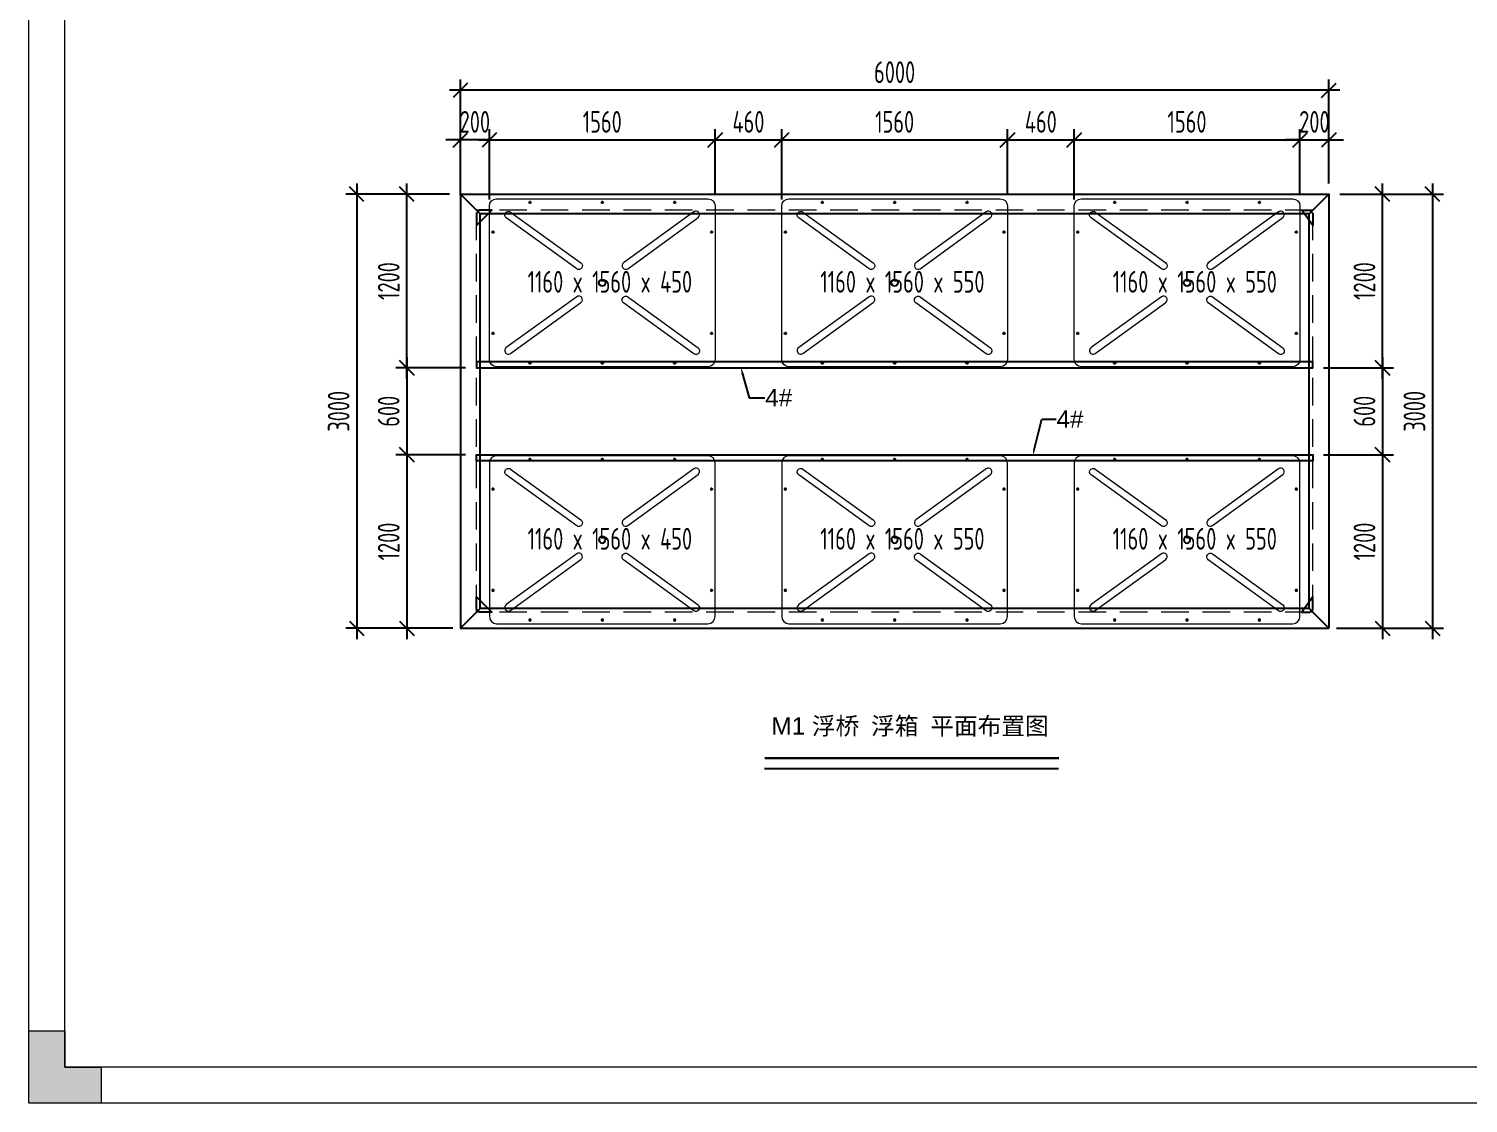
# Model space of a CAD drawing. Header units: millimetres. Extents: x 4 to 2106212, y -117026 to 198097.
# Drawn here: x 2057797 to 2067742, y 175267 to 182692 of the extents above; entities that cross this region are included whole.
import ezdxf
from ezdxf import colors
from ezdxf.entities.mleader import LeaderData, LeaderLine
from ezdxf.math import Vec2, Vec3

# ---------------------------------------------------------------- set-up
doc = ezdxf.new("R2010")
doc.units = ezdxf.units.MM
for name, pattern in [('CENTER', [0.6, 0.375, -0.075, 0.075, -0.075]), ('CENTER2', [28.575, 19.05, -3.175, 3.175, -3.175]), ('HIDDEN', [9.525, 6.35, -3.175])]:
    doc.linetypes.add(name, pattern=pattern)
for name, color, linetype in [('卡槽', 242, 'Continuous'), ('标注', 9, 'Continuous'), ('铝横梁', 220, 'Continuous')]:
    doc.layers.add(name, color=color, linetype=linetype)
for name, color, linetype, lineweight in [('图框', 7, 'Continuous', 13), ('文本', 3, 'Continuous', 13), ('浮箱', 160, 'Continuous', 20), ('虚线', 1, 'CENTER2', 0)]:
    doc.layers.add(name, color=color, linetype=linetype, lineweight=lineweight)
doc.styles.add('Arial', font='arial.ttf')
doc.styles.add('hztxt', font='ros1.shx', dxfattribs={"width": 0.8, "bigfont": 'hztxt.shx'})
doc.dimstyles.new('DIM-50', dxfattribs={"dimscale": 50, "dimtxt": 3, "dimasz": 2, "dimexe": 1.5, "dimexo": 1.5, "dimgap": 1, "dimtad": 1, "dimdec": 1, "dimdsep": 46, "dimtxsty": 'hztxt', "dimblk": 'OBLIQUE', "dimcen": 0, "dimdle": 1.5, "dimclrd": 9, "dimclre": 9, "dimclrt": 2, "dimadec": 1, "dimazin": 0, "dimtfac": 1, "dimtdec": 1, "dimtix": 1, "dimtmove": 2, "dimatfit": 3, "dimldrblk": 'OBLIQUE', "dimfxl": 15, "dimtolj": 1, "dimtzin": 0, "dimarcsym": 1})

# ---------------------------------------------------------------- blocks, each defined once
blk = doc.blocks.new('GW-TK')
at = {"layer": '图框', "linetype": 'Continuous', "lineweight": 0}
h = blk.add_hatch(color=256, dxfattribs=at)
h.dxf.hatch_style = 1
h.paths.add_polyline_path([(927193.56, 464418.01), (927193.56, 464423.01), (927188.55, 464423.01), (927188.55, 464428.01), (927183.55, 464428.01), (927183.55, 464418.01)])
at = {"layer": '图框'}
for points in [[(927183.55, 464715.01), (927603.55, 464715.01), (927603.55, 464418.01), (927183.55, 464418.01)], [(927188.55, 464710.01), (927598.55, 464710.01), (927598.55, 464423.01), (927188.55, 464423.01)]]:
    blk.add_lwpolyline(points, close=True, dxfattribs=at)
at = {"layer": '图框', "linetype": 'Continuous', "lineweight": 0}
blk.add_lwpolyline([(927188.55, 464428.01), (927188.55, 464423.01), (927193.56, 464423.01), (927193.56, 464418.01), (927183.55, 464418.01), (927183.55, 464428.01)], close=True, dxfattribs=at)
blk = doc.blocks.new('_Oblique')
at = {"color": 0, "linetype": 'ByBlock', "lineweight": -2}
blk.add_line((-0.5, -0.5), (0.5, 0.5), dxfattribs=at)
blk = doc.blocks.new('*D2372')
at = {"layer": 'Defpoints', "color": 0, "transparency": 16777216}
for p in [(2060779.4, 182267), (2060779.4, 181549, 0), (2066779.4, 181549)]:
    blk.add_point(p, dxfattribs=at)
at = {"layer": '标注', "color": 9, "lineweight": -2, "transparency": 16777216}
for p, q in [((2060779.4, 181624), (2060779.4, 182342)), ((2066779.4, 181624), (2066779.4, 182342)), ((2066854.4, 182267), (2060704.4, 182267))]:
    blk.add_line(p, q, dxfattribs=at)
at = {"layer": '标注', "color": 9, "lineweight": -2, "transparency": 16777216, "xscale": 100, "yscale": 100, "zscale": 100, "rotation": 180}
blk.add_blockref('_Oblique', (2060779.4, 182267), dxfattribs=at)
at = {"layer": '标注', "color": 9, "lineweight": -2, "transparency": 16777216, "xscale": 100, "yscale": 100, "zscale": 100}
blk.add_blockref('_Oblique', (2066779.4, 182267), dxfattribs=at)
at = {"layer": '标注', "color": 2, "transparency": 16777216, "insert": (2063779.4, 182392), "char_height": 150, "attachment_point": 5, "style": 'hztxt'}
blk.add_mtext('\\A1;6000', dxfattribs=at)
blk = doc.blocks.new('*D2373')
at = {"layer": 'Defpoints', "color": 0, "transparency": 16777216}
for p in [(2060779.4, 181549, 0), (2060063.2, 178549), (2060779.4, 178549, 0)]:
    blk.add_point(p, dxfattribs=at)
at = {"layer": '标注', "color": 9, "lineweight": -2, "transparency": 16777216}
for p, q in [((2060063.2, 181624), (2060063.2, 178474)), ((2060704.4, 181549), (2059988.2, 181549)), ((2060704.4, 178549), (2059988.2, 178549))]:
    blk.add_line(p, q, dxfattribs=at)
at = {"layer": '标注', "color": 9, "lineweight": -2, "transparency": 16777216, "xscale": 100, "yscale": 100, "zscale": 100}
for p, rotation in [((2060063.2, 181549), 90), ((2060063.2, 178549), 270)]:
    blk.add_blockref('_Oblique', p, dxfattribs=dict(at, rotation=rotation))
at = {"layer": '标注', "color": 2, "transparency": 16777216, "insert": (2059938.2, 180049), "char_height": 150, "attachment_point": 5, "rotation": 90, "style": 'hztxt'}
blk.add_mtext('\\A1;3000', dxfattribs=at)
blk = doc.blocks.new('*D2374')
at = {"layer": 'Defpoints', "color": 0, "transparency": 16777216}
for p in [(2060779.4, 181924.1), (2060779.4, 181467, 0), (2060979.4, 181438)]:
    blk.add_point(p, dxfattribs=at)
at = {"layer": '标注', "color": 9, "lineweight": -2, "transparency": 16777216}
for p, q in [((2060779.4, 181542), (2060779.4, 181999.1)), ((2060979.4, 181513), (2060979.4, 181999.1)), ((2060779.4, 181924.1), (2060679.4, 181924.1)), ((2060979.4, 181924.1), (2060779.4, 181924.1)), ((2060979.4, 181924.1), (2061079.4, 181924.1))]:
    blk.add_line(p, q, dxfattribs=at)
at = {"layer": '标注', "color": 9, "lineweight": -2, "transparency": 16777216, "xscale": 100, "yscale": 100, "zscale": 100}
blk.add_blockref('_Oblique', (2060779.4, 181924.1), dxfattribs=at)
at = {"layer": '标注', "color": 9, "lineweight": -2, "transparency": 16777216, "xscale": 100, "yscale": 100, "zscale": 100, "rotation": 180}
blk.add_blockref('_Oblique', (2060979.4, 181924.1), dxfattribs=at)
at = {"layer": '标注', "color": 2, "transparency": 16777216, "insert": (2060879.4, 182049.1), "char_height": 150, "attachment_point": 5, "style": 'hztxt'}
blk.add_mtext('\\A1;200', dxfattribs=at)
blk = doc.blocks.new('*D2375')
at = {"layer": 'Defpoints', "color": 0, "transparency": 16777216}
for p in [(2062539.4, 181924.1), (2060979.4, 181438, 0), (2062539.4, 181467, 0)]:
    blk.add_point(p, dxfattribs=at)
at = {"layer": '标注', "color": 9, "lineweight": -2, "transparency": 16777216}
for p, q in [((2060979.4, 181513), (2060979.4, 181999.1)), ((2062539.4, 181542), (2062539.4, 181999.1)), ((2060904.4, 181924.1), (2062614.4, 181924.1))]:
    blk.add_line(p, q, dxfattribs=at)
at = {"layer": '标注', "color": 9, "lineweight": -2, "transparency": 16777216, "xscale": 100, "yscale": 100, "zscale": 100, "rotation": 180}
blk.add_blockref('_Oblique', (2060979.4, 181924.1), dxfattribs=at)
at = {"layer": '标注', "color": 9, "lineweight": -2, "transparency": 16777216, "xscale": 100, "yscale": 100, "zscale": 100}
blk.add_blockref('_Oblique', (2062539.4, 181924.1), dxfattribs=at)
at = {"layer": '标注', "color": 2, "transparency": 16777216, "insert": (2061759.4, 182049.1), "char_height": 150, "attachment_point": 5, "style": 'hztxt'}
blk.add_mtext('\\A1;1560', dxfattribs=at)
blk = doc.blocks.new('*D2376')
at = {"layer": 'Defpoints', "color": 0, "transparency": 16777216}
for p in [(2062999.4, 181924.1), (2062539.4, 181467, 0), (2062999.4, 181438, 0)]:
    blk.add_point(p, dxfattribs=at)
at = {"layer": '标注', "color": 9, "lineweight": -2, "transparency": 16777216}
for p, q in [((2062539.4, 181542), (2062539.4, 181999.1)), ((2062999.4, 181513), (2062999.4, 181999.1)), ((2062464.4, 181924.1), (2063074.4, 181924.1))]:
    blk.add_line(p, q, dxfattribs=at)
at = {"layer": '标注', "color": 9, "lineweight": -2, "transparency": 16777216, "xscale": 100, "yscale": 100, "zscale": 100, "rotation": 180}
blk.add_blockref('_Oblique', (2062539.4, 181924.1), dxfattribs=at)
at = {"layer": '标注', "color": 9, "lineweight": -2, "transparency": 16777216, "xscale": 100, "yscale": 100, "zscale": 100}
blk.add_blockref('_Oblique', (2062999.4, 181924.1), dxfattribs=at)
at = {"layer": '标注', "color": 2, "transparency": 16777216, "insert": (2062769.4, 182049.1), "char_height": 150, "attachment_point": 5, "style": 'hztxt'}
blk.add_mtext('\\A1;460', dxfattribs=at)
blk = doc.blocks.new('*D2383')
at = {"layer": 'Defpoints', "color": 0, "transparency": 16777216}
for p in [(2060408.8, 181549), (2060779.4, 181549), (2060890.4, 180349)]:
    blk.add_point(p, dxfattribs=at)
at = {"layer": '标注', "color": 9, "lineweight": -2, "transparency": 16777216}
for p, q in [((2060408.8, 180274), (2060408.8, 181624)), ((2060704.4, 181549), (2060333.8, 181549)), ((2060815.4, 180349), (2060333.8, 180349))]:
    blk.add_line(p, q, dxfattribs=at)
at = {"layer": '标注', "color": 9, "lineweight": -2, "transparency": 16777216, "xscale": 100, "yscale": 100, "zscale": 100}
for p, rotation in [((2060408.8, 181549), 90), ((2060408.8, 180349), 270)]:
    blk.add_blockref('_Oblique', p, dxfattribs=dict(at, rotation=rotation))
at = {"layer": '标注', "color": 2, "transparency": 16777216, "insert": (2060283.8, 180949), "char_height": 150, "attachment_point": 5, "rotation": 90, "style": 'hztxt'}
blk.add_mtext('\\A1;1200', dxfattribs=at)
blk = doc.blocks.new('*D2377')
at = {"layer": 'Defpoints', "color": 0, "transparency": 16777216}
for p in [(2060890.4, 180349), (2060408.8, 179749), (2060890.4, 179749)]:
    blk.add_point(p, dxfattribs=at)
at = {"layer": '标注', "color": 9, "lineweight": -2, "transparency": 16777216}
for p, q in [((2060408.8, 180424), (2060408.8, 179674)), ((2060815.4, 180349), (2060333.8, 180349)), ((2060815.4, 179749), (2060333.8, 179749))]:
    blk.add_line(p, q, dxfattribs=at)
at = {"layer": '标注', "color": 9, "lineweight": -2, "transparency": 16777216, "xscale": 100, "yscale": 100, "zscale": 100}
for p, rotation in [((2060408.8, 180349), 90), ((2060408.8, 179749), 270)]:
    blk.add_blockref('_Oblique', p, dxfattribs=dict(at, rotation=rotation))
at = {"layer": '标注', "color": 2, "transparency": 16777216, "insert": (2060283.8, 180049), "char_height": 150, "attachment_point": 5, "rotation": 90, "style": 'hztxt'}
blk.add_mtext('\\A1;600', dxfattribs=at)
blk = doc.blocks.new('*D2378')
at = {"layer": 'Defpoints', "color": 0, "transparency": 16777216}
for p in [(2060890.4, 179749), (2060408.8, 178549), (2060801.4, 178549, 0)]:
    blk.add_point(p, dxfattribs=at)
at = {"layer": '标注', "color": 9, "lineweight": -2, "transparency": 16777216}
for p, q in [((2060408.8, 179824), (2060408.8, 178474)), ((2060815.4, 179749), (2060333.8, 179749)), ((2060726.4, 178549), (2060333.8, 178549))]:
    blk.add_line(p, q, dxfattribs=at)
at = {"layer": '标注', "color": 9, "lineweight": -2, "transparency": 16777216, "xscale": 100, "yscale": 100, "zscale": 100}
for p, rotation in [((2060408.8, 179749), 90), ((2060408.8, 178549), 270)]:
    blk.add_blockref('_Oblique', p, dxfattribs=dict(at, rotation=rotation))
at = {"layer": '标注', "color": 2, "transparency": 16777216, "insert": (2060283.8, 179149), "char_height": 150, "attachment_point": 5, "rotation": 90, "style": 'hztxt'}
blk.add_mtext('\\A1;1200', dxfattribs=at)
blk = doc.blocks.new('*D2379')
at = {"layer": 'Defpoints', "color": 0, "transparency": 16777216}
for p in [(2064559.4, 181924.1), (2062999.4, 181438, 0), (2064559.4, 181467, 0)]:
    blk.add_point(p, dxfattribs=at)
at = {"layer": '标注', "color": 9, "lineweight": -2, "transparency": 16777216}
for p, q in [((2062999.4, 181513), (2062999.4, 181999.1)), ((2064559.4, 181542), (2064559.4, 181999.1)), ((2062924.4, 181924.1), (2064634.4, 181924.1))]:
    blk.add_line(p, q, dxfattribs=at)
at = {"layer": '标注', "color": 9, "lineweight": -2, "transparency": 16777216, "xscale": 100, "yscale": 100, "zscale": 100, "rotation": 180}
blk.add_blockref('_Oblique', (2062999.4, 181924.1), dxfattribs=at)
at = {"layer": '标注', "color": 9, "lineweight": -2, "transparency": 16777216, "xscale": 100, "yscale": 100, "zscale": 100}
blk.add_blockref('_Oblique', (2064559.4, 181924.1), dxfattribs=at)
at = {"layer": '标注', "color": 2, "transparency": 16777216, "insert": (2063779.4, 182049.1), "char_height": 150, "attachment_point": 5, "style": 'hztxt'}
blk.add_mtext('\\A1;1560', dxfattribs=at)
blk = doc.blocks.new('*D2380')
at = {"layer": 'Defpoints', "color": 0, "transparency": 16777216}
for p in [(2065019.4, 181924.1), (2064559.4, 181467), (2065019.4, 181438, 0)]:
    blk.add_point(p, dxfattribs=at)
at = {"layer": '标注', "color": 9, "lineweight": -2, "transparency": 16777216}
for p, q in [((2064559.4, 181542), (2064559.4, 181999.1)), ((2065019.4, 181513), (2065019.4, 181999.1)), ((2064484.4, 181924.1), (2065094.4, 181924.1))]:
    blk.add_line(p, q, dxfattribs=at)
at = {"layer": '标注', "color": 9, "lineweight": -2, "transparency": 16777216, "xscale": 100, "yscale": 100, "zscale": 100, "rotation": 180}
blk.add_blockref('_Oblique', (2064559.4, 181924.1), dxfattribs=at)
at = {"layer": '标注', "color": 9, "lineweight": -2, "transparency": 16777216, "xscale": 100, "yscale": 100, "zscale": 100}
blk.add_blockref('_Oblique', (2065019.4, 181924.1), dxfattribs=at)
at = {"layer": '标注', "color": 2, "transparency": 16777216, "insert": (2064789.4, 182049.1), "char_height": 150, "attachment_point": 5, "style": 'hztxt'}
blk.add_mtext('\\A1;460', dxfattribs=at)
blk = doc.blocks.new('*D2381')
at = {"layer": 'Defpoints', "color": 0, "transparency": 16777216}
for p in [(2066579.4, 181924.1), (2065019.4, 181438, 0), (2066579.4, 181467, 0)]:
    blk.add_point(p, dxfattribs=at)
at = {"layer": '标注', "color": 9, "lineweight": -2, "transparency": 16777216}
for p, q in [((2065019.4, 181513), (2065019.4, 181999.1)), ((2066579.4, 181542), (2066579.4, 181999.1)), ((2064944.4, 181924.1), (2066654.4, 181924.1))]:
    blk.add_line(p, q, dxfattribs=at)
at = {"layer": '标注', "color": 9, "lineweight": -2, "transparency": 16777216, "xscale": 100, "yscale": 100, "zscale": 100, "rotation": 180}
blk.add_blockref('_Oblique', (2065019.4, 181924.1), dxfattribs=at)
at = {"layer": '标注', "color": 9, "lineweight": -2, "transparency": 16777216, "xscale": 100, "yscale": 100, "zscale": 100}
blk.add_blockref('_Oblique', (2066579.4, 181924.1), dxfattribs=at)
at = {"layer": '标注', "color": 2, "transparency": 16777216, "insert": (2065799.4, 182049.1), "char_height": 150, "attachment_point": 5, "style": 'hztxt'}
blk.add_mtext('\\A1;1560', dxfattribs=at)
blk = doc.blocks.new('*D2382')
at = {"layer": 'Defpoints', "color": 0, "transparency": 16777216}
for p in [(2066779.4, 181924.1), (2066779.4, 181549), (2066579.4, 181467)]:
    blk.add_point(p, dxfattribs=at)
at = {"layer": '标注', "color": 9, "lineweight": -2, "transparency": 16777216}
for p, q in [((2066579.4, 181542), (2066579.4, 181999.1)), ((2066779.4, 181624), (2066779.4, 181999.1)), ((2066579.4, 181924.1), (2066479.4, 181924.1)), ((2066579.4, 181924.1), (2066779.4, 181924.1)), ((2066779.4, 181924.1), (2066879.4, 181924.1))]:
    blk.add_line(p, q, dxfattribs=at)
at = {"layer": '标注', "color": 9, "lineweight": -2, "transparency": 16777216, "xscale": 100, "yscale": 100, "zscale": 100}
blk.add_blockref('_Oblique', (2066579.4, 181924.1), dxfattribs=at)
at = {"layer": '标注', "color": 9, "lineweight": -2, "transparency": 16777216, "xscale": 100, "yscale": 100, "zscale": 100, "rotation": 180}
blk.add_blockref('_Oblique', (2066779.4, 181924.1), dxfattribs=at)
at = {"layer": '标注', "color": 2, "transparency": 16777216, "insert": (2066679.4, 182049.1), "char_height": 150, "attachment_point": 5, "style": 'hztxt'}
blk.add_mtext('\\A1;200', dxfattribs=at)
blk = doc.blocks.new('FX')
at = {"layer": '浮箱', "color": 5, "linetype": 'Continuous'}
for p, q in [((1949413, 182035.6, 0), (1949413, 183095.6, 0)), ((1949463, 183145.6, 0), (1950923, 183145.6, 0)), ((1950973, 183095.6, 0), (1950973, 182035.6, 0)), ((1950923, 181985.6, 0), (1949463, 181985.6, 0))]:
    blk.add_line(p, q, dxfattribs=at)
at = {"layer": '浮箱', "color": 1, "linetype": 'CENTER', "ltscale": 9.652}
for p, q in [((1949703.4, 183120.6, 0), (1949682.5, 183120.6, 0)), ((1949693, 183131, 0), (1949693, 183110.1, 0)), ((1950203.4, 183120.6, 0), (1950182.5, 183120.6, 0)), ((1950193, 183131, 0), (1950193, 183110.1, 0)), ((1950703.4, 183120.6, 0), (1950682.5, 183120.6, 0)), ((1950693, 183131, 0), (1950693, 183110.1, 0)), ((1949448.4, 182915.6, 0), (1949427.5, 182915.6, 0)), ((1949438, 182926, 0), (1949438, 182905.1, 0)), ((1950958.4, 182915.6, 0), (1950937.5, 182915.6, 0)), ((1950948, 182926, 0), (1950948, 182905.1, 0)), ((1949448.4, 182215.6, 0), (1949427.5, 182215.6, 0)), ((1949438, 182226, 0), (1949438, 182205.1, 0)), ((1950958.4, 182215.6, 0), (1950937.5, 182215.6, 0)), ((1950948, 182226, 0), (1950948, 182205.1, 0)), ((1949703.4, 182010.6, 0), (1949682.5, 182010.6, 0)), ((1949693, 182021, 0), (1949693, 182000.1, 0)), ((1950203.4, 182010.6, 0), (1950182.5, 182010.6, 0)), ((1950193, 182021, 0), (1950193, 182000.1, 0)), ((1950703.4, 182010.6, 0), (1950682.5, 182010.6, 0)), ((1950693, 182021, 0), (1950693, 182000.1, 0))]:
    blk.add_line(p, q, dxfattribs=at)
at = {"layer": '浮箱', "linetype": 'Continuous'}
for p, q in [((1950793.9, 183145.7, 0), (1950793.9, 183145.6, 0)), ((1950798.7, 183145.6, 0), (1950798.7, 183145.7, 0)), ((1950798.8, 183145.6, 0), (1950798.8, 183145.7, 0)), ((1950799, 183145.6, 0), (1950799, 183145.7, 0)), ((1950799.6, 183145.7, 0), (1950799.6, 183145.6, 0)), ((1950799.7, 183145.7, 0), (1950799.7, 183145.6, 0)), ((1950800, 183145.7, 0), (1950800, 183145.6, 0)), ((1950805.4, 183145.6, 0), (1950805.4, 183145.7, 0)), ((1949413, 182978.1, 0), (1949412.8, 182978.1, 0)), ((1949412.9, 182972.6, 0), (1949413, 182972.6, 0)), ((1949412.9, 182972.3, 0), (1949413, 182972.3, 0)), ((1949412.9, 182972.3, 0), (1949413, 182972.3, 0)), ((1949413, 182971.6, 0), (1949412.9, 182971.6, 0)), ((1949413, 182971.4, 0), (1949412.9, 182971.4, 0)), ((1949413, 182971.3, 0), (1949412.9, 182971.3, 0)), ((1949412.9, 182966.5, 0), (1949413, 182966.5, 0))]:
    blk.add_line(p, q, dxfattribs=at)
at = {"layer": '浮箱', "color": 5, "linetype": 'Continuous', "elevation": 0}
for points in [[(1949529.9, 183013.8, -1), (1949559.2, 183054.4), (1950045.5, 182703, -0.999989), (1950016.2, 182662.5), (1949529.9, 183013.8)], [(1950854.5, 183016.1, 1), (1950825.1, 183056.6), (1950340, 182703.5, 0.999989), (1950369.4, 182663.1), (1950854.5, 183016.1)], [(1949529.9, 182117.3, 1), (1949559.2, 182076.8), (1950045.5, 182428.2, 0.999989), (1950016.2, 182468.7), (1949529.9, 182117.3)], [(1950854.5, 182115, -1), (1950825.1, 182074.6), (1950340, 182427.7, -0.999989), (1950369.4, 182468.1), (1950854.5, 182115)]]:
    blk.add_lwpolyline(points, format="xyb", dxfattribs=at)
blk.add_lwpolyline([(1950207.7, 182585.8), (1950207.7, 182585.8)], dxfattribs=at)
at = {"layer": '浮箱', "color": 9, "linetype": 'Continuous'}
for centre in [(1949693, 183120.6, 0), (1950193, 183120.6, 0), (1950693, 183120.6, 0), (1949438, 182915.6, 0), (1950948, 182915.6, 0), (1949438, 182215.6, 0), (1950948, 182215.6, 0), (1949693, 182010.6, 0), (1950193, 182010.6, 0), (1950693, 182010.6, 0)]:
    blk.add_circle(centre, 7.5, dxfattribs=at)
at = {"layer": '浮箱', "color": 5, "linetype": 'Continuous'}
for radius in [25, 20]:
    blk.add_circle((1950193, 182565.6, 0), radius, dxfattribs=at)
at = {"layer": '浮箱', "color": 5, "linetype": 'Continuous', "extrusion": (0, 0, -1)}
for centre, start, end in [((-1949463, 183095.6, 0), 0, 90), ((-1950923, 183095.6, 0), 90, 180), ((-1949463, 182035.6, 0), 270, 0), ((-1950923, 182035.6, 0), 180, 270)]:
    blk.add_arc(centre, 50, start, end, dxfattribs=at)
blk = doc.blocks.new('*D2384')
at = {"layer": 'Defpoints', "color": 0, "transparency": 16777216}
for p in [(2066779.4, 181549, 0), (2066779.4, 178549, 0), (2067495.7, 178549)]:
    blk.add_point(p, dxfattribs=at)
at = {"layer": '标注', "color": 9, "lineweight": -2, "transparency": 16777216}
for p, q in [((2067495.7, 181624), (2067495.7, 178474)), ((2066854.4, 181549), (2067570.7, 181549)), ((2066854.4, 178549), (2067570.7, 178549))]:
    blk.add_line(p, q, dxfattribs=at)
at = {"layer": '标注', "color": 9, "lineweight": -2, "transparency": 16777216, "xscale": 100, "yscale": 100, "zscale": 100}
for p, rotation in [((2067495.7, 181549), 90), ((2067495.7, 178549), 270)]:
    blk.add_blockref('_Oblique', p, dxfattribs=dict(at, rotation=rotation))
at = {"layer": '标注', "color": 2, "transparency": 16777216, "insert": (2067370.7, 180049), "char_height": 150, "attachment_point": 5, "rotation": 90, "style": 'hztxt'}
blk.add_mtext('\\A1;3000', dxfattribs=at)
blk = doc.blocks.new('*D2387')
at = {"layer": 'Defpoints', "color": 0, "transparency": 16777216}
for p in [(2066779.4, 181549), (2067150.1, 181549), (2066668.4, 180349)]:
    blk.add_point(p, dxfattribs=at)
at = {"layer": '标注', "color": 9, "lineweight": -2, "transparency": 16777216}
for p, q in [((2067150.1, 180274), (2067150.1, 181624)), ((2066854.4, 181549), (2067225.1, 181549)), ((2066743.4, 180349), (2067225.1, 180349))]:
    blk.add_line(p, q, dxfattribs=at)
at = {"layer": '标注', "color": 9, "lineweight": -2, "transparency": 16777216, "xscale": 100, "yscale": 100, "zscale": 100}
for p, rotation in [((2067150.1, 181549), 90), ((2067150.1, 180349), 270)]:
    blk.add_blockref('_Oblique', p, dxfattribs=dict(at, rotation=rotation))
at = {"layer": '标注', "color": 2, "transparency": 16777216, "insert": (2067025.1, 180949), "char_height": 150, "attachment_point": 5, "rotation": 90, "style": 'hztxt'}
blk.add_mtext('\\A1;1200', dxfattribs=at)
blk = doc.blocks.new('*D2385')
at = {"layer": 'Defpoints', "color": 0, "transparency": 16777216}
for p in [(2066668.4, 180349), (2066668.4, 179749), (2067150.1, 179749)]:
    blk.add_point(p, dxfattribs=at)
at = {"layer": '标注', "color": 9, "lineweight": -2, "transparency": 16777216}
for p, q in [((2067150.1, 180424), (2067150.1, 179674)), ((2066743.4, 180349), (2067225.1, 180349)), ((2066743.4, 179749), (2067225.1, 179749))]:
    blk.add_line(p, q, dxfattribs=at)
at = {"layer": '标注', "color": 9, "lineweight": -2, "transparency": 16777216, "xscale": 100, "yscale": 100, "zscale": 100}
for p, rotation in [((2067150.1, 180349), 90), ((2067150.1, 179749), 270)]:
    blk.add_blockref('_Oblique', p, dxfattribs=dict(at, rotation=rotation))
at = {"layer": '标注', "color": 2, "transparency": 16777216, "insert": (2067025.1, 180049), "char_height": 150, "attachment_point": 5, "rotation": 90, "style": 'hztxt'}
blk.add_mtext('\\A1;600', dxfattribs=at)
blk = doc.blocks.new('*D2386')
at = {"layer": 'Defpoints', "color": 0, "transparency": 16777216}
for p in [(2066668.4, 179749), (2066757.4, 178549, 0), (2067150.1, 178549)]:
    blk.add_point(p, dxfattribs=at)
at = {"layer": '标注', "color": 9, "lineweight": -2, "transparency": 16777216}
for p, q in [((2067150.1, 179824), (2067150.1, 178474)), ((2066743.4, 179749), (2067225.1, 179749)), ((2066832.4, 178549), (2067225.1, 178549))]:
    blk.add_line(p, q, dxfattribs=at)
at = {"layer": '标注', "color": 9, "lineweight": -2, "transparency": 16777216, "xscale": 100, "yscale": 100, "zscale": 100}
for p, rotation in [((2067150.1, 179749), 90), ((2067150.1, 178549), 270)]:
    blk.add_blockref('_Oblique', p, dxfattribs=dict(at, rotation=rotation))
at = {"layer": '标注', "color": 2, "transparency": 16777216, "insert": (2067025.1, 179149), "char_height": 150, "attachment_point": 5, "rotation": 90, "style": 'hztxt'}
blk.add_mtext('\\A1;1200', dxfattribs=at)

msp = doc.modelspace()

# ---------------------------------------------------------------- linework, layer by layer
msp.add_line((2062879.2789, 177580.9863), (2064912.3105, 177580.9863))
at = {"color": 3}
for points, elevation in [([(2066779.4447, 181548.98), (2066643.4447, 181412.98), (2060915.4447, 181412.98), (2060779.4447, 181548.98), (2066779.4447, 181548.98)], 0.0005), ([(2060779.4447, 178548.98), (2060915.4447, 178684.98), (2060915.4447, 181412.98), (2060779.4447, 181548.98), (2060779.4447, 178548.98)], 0.001), ([(2066779.4447, 178548.98), (2066643.4447, 178684.98), (2066643.4447, 181412.98), (2066779.4447, 181548.98), (2066779.4447, 178548.98)], 0.001), ([(2066779.4447, 178548.98), (2066643.4447, 178684.98), (2060915.4447, 178684.98), (2060779.4447, 178548.98), (2066779.4447, 178548.98)], 0.0005)]:
    msp.add_lwpolyline(points, dxfattribs=dict(at, elevation=elevation))
at = {"const_width": 15}
msp.add_lwpolyline([(2062881.6154, 177652.2437), (2064914.7369, 177652.2437)], dxfattribs=at)
at = {"layer": '卡槽', "color": 22, "ltscale": 5000, "elevation": 0.0005}
for points in [[(2060890.4447, 180390.98), (2060890.4447, 180348.98), (2066668.4447, 180348.98), (2066668.4447, 180390.98)], [(2060890.4447, 179706.98), (2060890.4447, 179748.98), (2066668.4447, 179748.98), (2066668.4447, 179706.98)]]:
    msp.add_lwpolyline(points, close=True, dxfattribs=at)
at = {"layer": '虚线', "color": 1, "linetype": 'HIDDEN', "ltscale": 30}
for p, q in [((2066668.4447, 181437.98, 0.0005), (2060890.4447, 181437.98, 0.0005)), ((2060890.4447, 178659.98, 0.001), (2060890.4447, 181437.98, 0.001)), ((2066668.4447, 178659.98, 0.001), (2066668.4447, 181437.98, 0.001)), ((2066668.4447, 178659.98, 0.0005), (2060890.4447, 178659.98, 0.0005))]:
    msp.add_line(p, q, dxfattribs=at)
at = {"layer": '铝横梁', "color": 243, "elevation": 0.001}
for points in [[(2060911.6579, 181437.98), (2060890.4447, 181416.7668), (2060890.4447, 181331.9139), (2060996.5107, 181437.98)], [(2066647.2315, 181437.98), (2066668.4447, 181416.7668), (2066668.4447, 181331.9139), (2066592.3787, 181437.98)], [(2060911.6579, 178659.98), (2060890.4447, 178681.1932), (2060890.4447, 178766.046), (2060996.5107, 178659.98)], [(2066647.2315, 178659.98), (2066668.4447, 178681.1932), (2066668.4447, 178766.046), (2066592.3787, 178659.98)]]:
    msp.add_lwpolyline(points, close=True, dxfattribs=at)

# ---------------------------------------------------------------- block references
for p in [(111566.4765, -1628.6089, 0.001), (113586.4765, -1628.6089, 0.001), (115606.4765, -1628.6089, 0.001)]:
    msp.add_blockref('FX', p)
at = {"xscale": -1, "rotation": 180}
for p in [(111566.4765, 361726.5688, 0.001), (113586.4765, 361726.5688, 0.001), (115606.4765, 361726.5688, 0.001)]:
    msp.add_blockref('FX', p, dxfattribs=at)
at = {"layer": '文本', "xscale": 50, "yscale": 50, "zscale": 50}
msp.add_blockref('GW-TK', (-44301380.1943, -23045633.3238), dxfattribs=at)

# ---------------------------------------------------------------- texts
at = {"layer": '文本', "color": 3, "char_height": 150, "attachment_point": 3, "style": 'hztxt'}
for insert in [(2062380.3059, 181018.9467), (2062380.3059, 179242.9467)]:
    msp.add_mtext('\\pi41.0595;1160 x 1560 x 450          ', dxfattribs=dict(at, insert=insert))
at = {"layer": '文本', "color": 1, "char_height": 150, "attachment_point": 3, "style": 'hztxt'}
for insert in [(2064400.3059, 181018.9467), (2066420.3059, 181018.9467), (2064400.3059, 179242.9467), (2066420.3059, 179242.9467)]:
    msp.add_mtext('\\pi41.0595;1160 x 1560 x 550          ', dxfattribs=dict(at, insert=insert))
at = {"layer": '文本', "color": 6, "insert": (2062928.3823, 177934.2167), "char_height": 120, "attachment_point": 1, "style": 'Arial'}
msp.add_mtext_dynamic_manual_height_columns('M1 {\\fSimSun|b0|i0|c134|p2;浮桥 浮箱 平面布置图}', width=2199.582159, gutter_width=18.75, heights=[0], dxfattribs=at)

# ---------------------------------------------------------------- dimensions: what is measured, and where the dimension line sits
at = {"layer": '标注'}
for base, p1, p2, angle, picture, middle in [((2060779.4447, 182266.9914, 0.0005), (2066779.4447, 181548.98, 0.0005), (2060779.4447, 181548.98, 0.001), 180, '*D2372', (2063779.4447, 182391.9914, 0.0005)), ((2060063.2068, 178548.98, 0.0005), (2060779.4447, 181548.98, 0.001), (2060779.4447, 178548.98, 0.0016), 90, '*D2373', (2059938.2068, 180048.98, 0.0005)), ((2060408.8142, 181548.98, 0.0005), (2060890.4447, 180348.98, 0.0005), (2060779.4447, 181548.98, 0.0005), 90, '*D2383', (2060283.8142, 180948.98, 0.0005)), ((2067150.0752, 181548.98, 0.0005), (2066668.4447, 180348.98, 0.0005), (2066779.4447, 181548.98, 0.0005), 90, '*D2387', (2067025.0752, 180948.98, 0.0005)), ((2067495.6826, 178548.98, 0.0005), (2066779.4447, 181548.98, 0.001), (2066779.4447, 178548.98, 0.0016), 90, '*D2384', (2067370.6826, 180048.98, 0.0005)), ((2060408.8142, 179748.98, 0.0005), (2060890.4447, 180348.98, 0.0005), (2060890.4447, 179748.98, 0.0005), 90, '*D2377', (2060283.8142, 180048.98, 0.0005)), ((2067150.0752, 179748.98, 0.0005), (2066668.4447, 180348.98, 0.0005), (2066668.4447, 179748.98, 0.0005), 90, '*D2385', (2067025.0752, 180048.98, 0.0005)), ((2060408.8142, 178548.98, 0.0005), (2060890.4447, 179748.98, 0.0005), (2060801.4447, 178548.98, 0.001), 90, '*D2378', (2060283.8142, 179148.98, 0.0005)), ((2067150.0752, 178548.98, 0.0005), (2066668.4447, 179748.98, 0.0005), (2066757.4447, 178548.98, 0.001), 90, '*D2386', (2067025.0752, 179148.98, 0.0005))]:
    dim = msp.add_linear_dim(base=base, p1=p1, p2=p2, angle=angle, dimstyle='DIM-50', dxfattribs=at)
    dim.commit()
    dim.dimension.update_dxf_attribs({"geometry": picture, "text_midpoint": middle})
for base, p1, p2, picture, middle in [((2060779.4447, 181924.0794, 0.0005), (2060979.4447, 181437.98, 0.0005), (2060779.4447, 181466.98, 0.0016), '*D2374', (2060879.4447, 182049.0794, 0.0005)), ((2062539.4447, 181924.0794, 0.0005), (2060979.4447, 181437.98, -0.0005), (2062539.4447, 181466.98, -0.0005), '*D2375', (2061759.4447, 182049.0794, 0.0005)), ((2062999.4447, 181924.0794, 0.0005), (2062539.4447, 181466.98, -0.0005), (2062999.4447, 181437.98, -0.0005), '*D2376', (2062769.4447, 182049.0794, 0.0005)), ((2064559.4447, 181924.0794, 0.0005), (2062999.4447, 181437.98, -0.0005), (2064559.4447, 181466.98, -0.0005), '*D2379', (2063779.4447, 182049.0794, 0.0005)), ((2065019.4447, 181924.0794, 0.0005), (2064559.4447, 181466.98, 0.0005), (2065019.4447, 181437.98, -0.0005), '*D2380', (2064789.4447, 182049.0794, 0.0005)), ((2066579.4447, 181924.0794, 0.0005), (2065019.4447, 181437.98, -0.0005), (2066579.4447, 181466.98, -0.0005), '*D2381', (2065799.4447, 182049.0794, 0.0005)), ((2066779.4447, 181924.0794, 0.0005), (2066579.4447, 181466.98, 0.0005), (2066779.4447, 181548.98, 0.0005), '*D2382', (2066679.4447, 182049.0794, 0.0005))]:
    dim = msp.add_linear_dim(base=base, p1=p1, p2=p2, dimstyle='DIM-50', dxfattribs=at)
    dim.commit()
    dim.dimension.update_dxf_attribs({"geometry": picture, "text_midpoint": middle})

# ---------------------------------------------------------------- leaders
at = {"layer": '标注', "color": 6}
ml = msp.add_multileader_mtext('Standard', dxfattribs=at)
ml.set_content('4#', color=6, style='Arial')
ml.set_leader_properties(color=8)
ml.build(insert=Vec2(0, 0))
ml.multileader.update_dxf_attribs({"dogleg_length": 100, "arrow_head_size": 40})
ctx = ml.context
ctx.base_point, ctx.char_height, ctx.arrow_head_size, ctx.plane_origin = Vec3(2062883.5606, 180142.9891), 120, 40, Vec3(2063044.5242, 178644.4002)
notes = []
notes.append((ctx, [(1, (1, 1, 0), (2062773.5606, 180142.9891), (1, 0), 110, [(0, [(2062716.481, 180354.2876)], 0, [])])]))
ctx.mtext.insert, ctx.mtext.flow_direction = Vec3(2062885.5606, 180204.0123), 5
ml = msp.add_multileader_mtext('Standard', dxfattribs=at)
ml.set_content('4#', color=6, style='Arial')
ml.set_leader_properties(color=8)
ml.build(insert=Vec2(0, 0))
ml.multileader.update_dxf_attribs({"dogleg_length": 100, "arrow_head_size": 40})
ctx = ml.context
ctx.base_point, ctx.char_height, ctx.arrow_head_size, ctx.plane_origin = Vec3(2064895.9273, 179994.7518), 120, 40, Vec3(2065066.8615, 181917.4911)
notes.append((ctx, [(1, (1, 1, 0), (2064795.9273, 179994.7518), (1, 0), 100, [(0, [(2064733.8183, 179743.8108)], 0, [])])]))
ctx.mtext.insert, ctx.mtext.flow_direction = Vec3(2064897.9273, 180054.7518), 5
for ctx, leaders in notes:
    for number, flags, end, landing, length, lines in leaders:
        leader = LeaderData()
        leader.index, (leader.has_last_leader_line, leader.has_dogleg_vector, leader.attachment_direction) = number, flags
        leader.last_leader_point, leader.dogleg_vector, leader.dogleg_length = Vec3(end), Vec3(landing), length
        for number, points, colour, breaks in lines:
            line = LeaderLine()
            line.index, line.vertices, line.color, line.breaks = number, Vec3.list(points), colors.encode_raw_color(colour), breaks
            leader.lines.append(line)
        ctx.leaders.append(leader)

doc.saveas('drawing.dxf')
